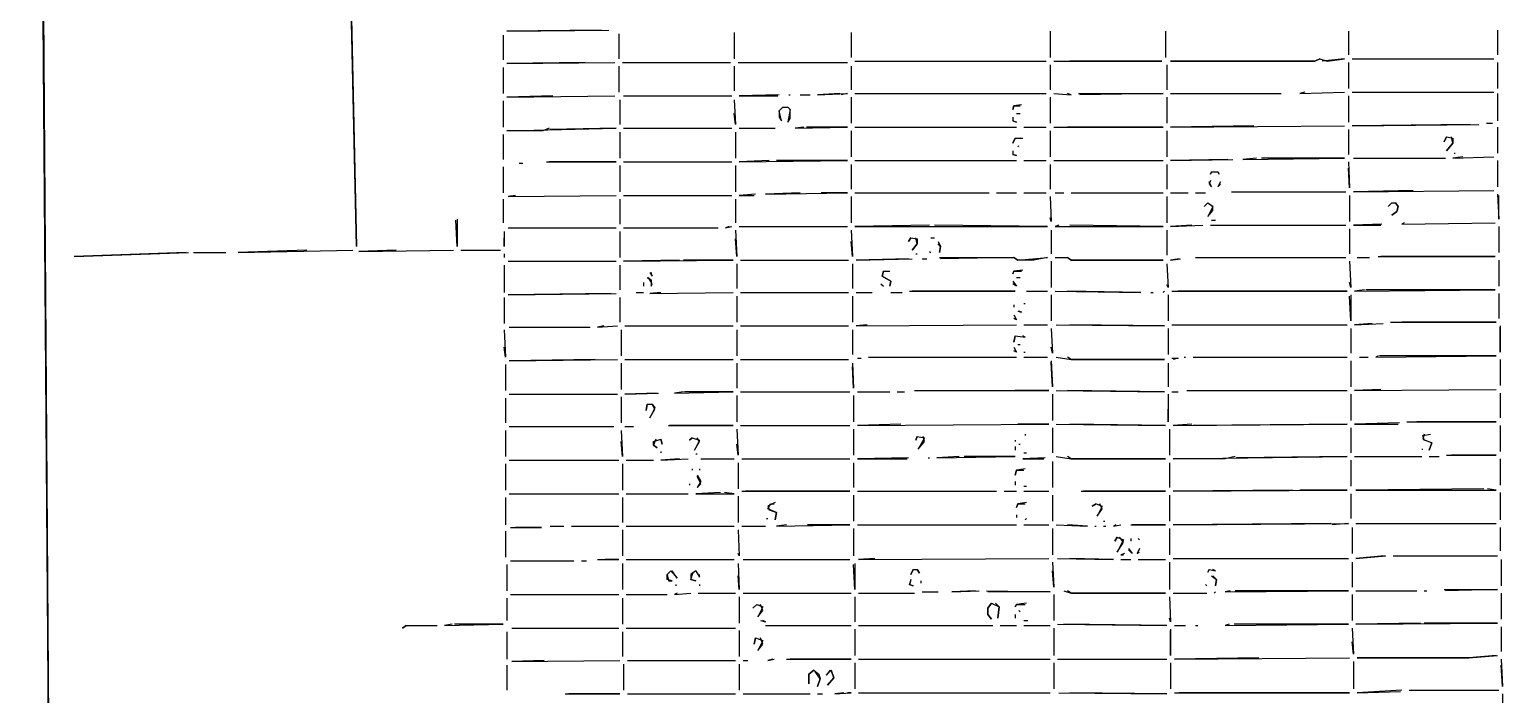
# Model space of a CAD drawing. Extents: x 0 to 16407, y 159 to 1115.
# Drawn here: x 6069.2 to 6365.5, y 522.1 to 655.9 of the extents above; entities that cross this region are included whole.
import ezdxf

# ---------------------------------------------------------------- set-up
doc = ezdxf.new("R2010")
doc.units = 0
doc.layers.add('RASTER_VECTOR_LINEWORK', color=5, linetype='CONTINUOUS')

msp = doc.modelspace()

# ---------------------------------------------------------------- linework, layer by layer
at = {"layer": 'RASTER_VECTOR_LINEWORK'}
for points in [[(6070, 1069.5), (6069.25, 1069), (6070.25, 881), (6075.25, 221.5), (6076, 220.75), (6123.5, 221.25), (6076, 220.75), (6075.25, 221.5), (6069.25, 1069), (6070, 1069.5), (6106.25, 1069.5)], [(6133.75, 670.5), (6135, 612.25), (6133.75, 669.5)], [(6164.5, 654.75), (6164.5, 649.75)], [(6184.25, 655.75), (6165.25, 655.5), (6185.75, 655.75)], [(6187.75, 655), (6187.75, 650)], [(6211, 655.25), (6211, 650)], [(6234.5, 655.25), (6234.5, 650.25)], [(6274.5, 655.5), (6274.5, 650.25)], [(6297.75, 655.5), (6297.75, 650.25)], [(6334.5, 655.5), (6334.5, 650.75)], [(6364.5, 655.75), (6364.5, 650.75)], [(6181, 649.25), (6165.25, 649), (6187, 649.25)], [(6188.5, 649.25), (6210.25, 649.25)], [(6211.75, 649.25), (6233.75, 649.25)], [(6235.25, 649.5), (6273.75, 649.5)], [(6275.25, 649.5), (6297, 649.5), (6278.5, 649.5)], [(6328.75, 650), (6327.75, 649.5), (6298.75, 649.5), (6327.75, 649.5), (6328.75, 650), (6330.25, 649.5), (6333.75, 650), (6329.25, 649.5)], [(6334.5, 649.25), (6334.5, 644)], [(6335.25, 650), (6363.75, 650)], [(6364.5, 649.25), (6364.5, 644)], [(6164.5, 648.25), (6164.5, 643)], [(6187.75, 648.5), (6187.75, 643.25)], [(6211, 648.5), (6211, 643.5)], [(6234.5, 648.5), (6234.5, 643.75)], [(6274.5, 648.75), (6274.5, 643.75)], [(6298, 648.75), (6298, 643.75)], [(6232.25, 643), (6227.75, 642.75), (6233.75, 643), (6232.5, 642.75)], [(6235.25, 643), (6273.75, 643)], [(6275.25, 643), (6278.75, 642.75), (6278, 643)], [(6280.25, 643), (6297.25, 643), (6280.5, 642.75)], [(6298.75, 643), (6321, 643)], [(6325.75, 643.25), (6324.75, 643), (6333.75, 643.25)], [(6335.25, 643.25), (6363.75, 643.25)], [(6364.5, 643), (6364.5, 637.5)], [(6164.5, 641.5), (6164.5, 636.25)], [(6174.5, 642.5), (6165.25, 642.25), (6187, 642.5)], [(6188, 641.75), (6188, 636.75)], [(6188.75, 642.5), (6210.5, 642.5)], [(6211, 641.75), (6211.25, 636.75), (6211, 639)], [(6220, 642.75), (6212, 642.5), (6219.75, 642.5)], [(6220.75, 640.25), (6220, 639.5), (6220, 638.25), (6220.5, 637.5), (6220, 639.5), (6220.75, 640.25), (6221.75, 640.25), (6222.25, 639.75), (6221.75, 637.25), (6222.25, 638), (6222.25, 639.75), (6221.75, 640.25)], [(6222, 642.75), (6222.25, 642.75)], [(6224.25, 642.75), (6226.25, 642.75)], [(6234.5, 642.25), (6234.5, 637)], [(6268.75, 640.75), (6267.25, 640.5), (6267, 639.75), (6267.25, 640.5), (6268.5, 640.5)], [(6274.5, 642.25), (6274.5, 637)], [(6298, 642.25), (6298, 637)], [(6334.5, 642.5), (6334.5, 637.25)], [(6267, 638.25), (6267, 637.5), (6267.75, 637.25), (6267, 637.5)], [(6267.75, 639), (6268.5, 639)], [(6362.25, 637), (6363.5, 637)], [(6164.5, 634.75), (6164.5, 629.75)], [(6173.75, 636), (6172.5, 635.5), (6165.25, 635.5), (6187.25, 636), (6174, 635.75)], [(6188, 635.25), (6188, 630)], [(6188.75, 636), (6210.5, 636)], [(6211.25, 635.25), (6211.25, 630)], [(6212, 636), (6219.25, 636)], [(6225, 636.25), (6223.25, 636), (6233.75, 636.25), (6225.5, 636.25)], [(6234.5, 635.5), (6234.5, 630.25)], [(6235.25, 636.25), (6267.75, 636.25)], [(6267.5, 634), (6267, 633), (6267.5, 634), (6269, 634)], [(6269.25, 636.25), (6273.75, 636.25)], [(6274.5, 635.5), (6274.5, 630.25)], [(6275.25, 636.25), (6297.25, 636.25), (6278, 636.25)], [(6298, 635.5), (6298, 630.25)], [(6315.5, 636.5), (6298.75, 636.25), (6333.75, 636.5)], [(6334.5, 635.75), (6334.5, 630.75)], [(6359, 636.75), (6335.25, 636.5), (6360.75, 636.75)], [(6354.25, 634.25), (6353.75, 633.25), (6354.25, 634.25), (6355.5, 634), (6355.5, 633), (6354.25, 631.5), (6355.5, 633), (6355.25, 634.25)], [(6364.5, 636.25), (6364.5, 631)], [(6267, 631.5), (6267, 630.75), (6267.75, 630.5), (6267, 630.75)], [(6268.25, 632.5), (6268, 632.25)], [(6164.5, 628.25), (6164.5, 623)], [(6167.75, 629), (6168.5, 629)], [(6173.25, 629.25), (6187.25, 629.25), (6173.75, 629.25)], [(6188, 628.5), (6188, 623.25)], [(6188.75, 629.25), (6210.5, 629.25)], [(6211.25, 628.5), (6211.25, 623.25)], [(6218, 629.5), (6212, 629.25), (6233.75, 629.5), (6219.5, 629.5)], [(6234.5, 628.75), (6234.5, 623.75)], [(6235.25, 629.5), (6267.75, 629.5)], [(6269.25, 629.5), (6273.75, 629.5)], [(6274.5, 628.75), (6274.5, 623.75)], [(6275.25, 629.5), (6297.25, 629.5)], [(6298, 628.75), (6298, 623.75)], [(6310.25, 629.75), (6298.75, 629.5), (6311.25, 629.75)], [(6316, 630), (6313.25, 629.75), (6333.75, 630), (6317, 630)], [(6334.5, 629.25), (6334.75, 624), (6334.5, 628)], [(6335.5, 630), (6354, 630)], [(6357.5, 630.25), (6355.5, 630), (6363.75, 630.25)], [(6355.75, 631), (6356, 631)], [(6364.5, 629.5), (6364.5, 624.25)], [(6306.75, 625.5), (6306.5, 624.75), (6307, 624.25), (6306.5, 625.25)], [(6307, 627.25), (6306.75, 626.75), (6307, 627.25), (6308.25, 627.25), (6308.5, 626.75), (6308.25, 627.25)], [(6308.75, 625.25), (6308.25, 624.25), (6308.75, 624.75)], [(6167, 622.5), (6165.5, 622.25), (6187.25, 622.5)], [(6188.75, 622.5), (6210.5, 622.5)], [(6215.25, 622.75), (6212, 622.5), (6215, 622.5)], [(6224.25, 623), (6217.25, 622.75), (6233.75, 623), (6228.5, 623)], [(6234.5, 622.25), (6234.5, 617)], [(6235.25, 623), (6262.25, 623)], [(6263.75, 623), (6267.75, 623)], [(6269.25, 623), (6273.75, 623)], [(6274.5, 622.25), (6274.75, 617.25), (6274.5, 618)], [(6275.5, 623), (6277.25, 623)], [(6278.75, 623), (6297.25, 623)], [(6298, 622.25), (6298, 617)], [(6298.75, 623), (6302.25, 623)], [(6303.75, 623), (6305.75, 623)], [(6311, 623.25), (6334, 623.25)], [(6334.75, 622.5), (6334.75, 617.25)], [(6347.5, 623.5), (6335.5, 623.25), (6363.75, 623.5)], [(6364.5, 622.75), (6364.75, 617.75), (6364.75, 622.5)], [(6164.5, 621.75), (6164.5, 617)], [(6188, 621.75), (6188, 616.75)], [(6211.25, 621.75), (6211.25, 617)], [(6306.25, 621), (6305.5, 620.25), (6306.25, 621), (6307.25, 620.25), (6306.25, 618.25), (6307.25, 619.5), (6307.25, 620.25), (6306.5, 620.75)], [(6343.25, 621), (6342.5, 620.25), (6343.25, 621), (6344, 621), (6344.5, 620.25), (6344.25, 619.25), (6343.25, 618.5), (6344.25, 619.25), (6344.5, 620.25), (6344, 621)], [(6155.25, 617.75), (6155.25, 612.25), (6155, 617.5)], [(6210, 616.25), (6209.25, 616), (6210.5, 616.25)], [(6212, 616.25), (6233.75, 616.25)], [(6250.25, 616.5), (6235.25, 616.25), (6274, 616.25), (6251.25, 616.5)], [(6276.25, 616.5), (6275.5, 616.25), (6297.25, 616.25), (6278.5, 616.5)], [(6303, 616.5), (6298.75, 616.25), (6305.25, 616.5)], [(6306.75, 616.5), (6334, 616.5)], [(6307, 617.5), (6307.75, 617.5)], [(6341.25, 616.75), (6335.5, 616.5), (6341, 616.5)], [(6345.75, 617), (6345.25, 616.75), (6364, 617)], [(6364.75, 616.25), (6364.75, 611)], [(6164.75, 615.25), (6164.75, 612.25), (6164.75, 614)], [(6165.5, 616), (6187.25, 616)], [(6188, 615.25), (6188, 610)], [(6188.75, 616), (6207.75, 616)], [(6211.25, 615.5), (6211.5, 610.25), (6211.25, 613.75)], [(6234.5, 615.5), (6234.75, 610.25), (6234.5, 613.25)], [(6246.5, 614), (6246, 613.25), (6246.5, 614), (6247.75, 613.75), (6247.75, 612.75), (6246.75, 611.5), (6247.75, 612.75), (6247.5, 614)], [(6250.5, 614), (6251.25, 614)], [(6252, 613.25), (6252.5, 612.25), (6252.25, 611), (6252.5, 612.25), (6252, 612.75)], [(6274.75, 615.5), (6274.75, 610.75)], [(6298, 615.5), (6298, 610.5)], [(6334.75, 615.75), (6334.75, 610.75)], [(6100.75, 611), (6078.25, 610.25), (6101.25, 611)], [(6102.25, 611), (6108.75, 611)], [(6125, 611.5), (6111.25, 611), (6134.25, 611.5)], [(6143, 611.5), (6135.5, 611.25), (6154.5, 611.5)], [(6156, 611.5), (6164, 611.5)], [(6164.75, 610.75), (6164.75, 610)], [(6247.5, 610.75), (6247.75, 610.75)], [(6250.25, 611.25), (6250.5, 611)], [(6164.75, 608.5), (6164.75, 603)], [(6165.5, 609.25), (6187.25, 609.25)], [(6188, 608.5), (6188, 603.5)], [(6200, 609.5), (6188.75, 609.25), (6210.75, 609.5), (6200.75, 609.5)], [(6211.5, 608.75), (6211.5, 603.75)], [(6212.25, 609.5), (6234, 609.5)], [(6234.75, 608.75), (6234.75, 603.75)], [(6246, 609.75), (6235.5, 609.5), (6246.75, 609.75)], [(6248.75, 609.75), (6249.75, 609.75)], [(6252.25, 610), (6267.25, 610), (6268, 609.5), (6274, 610), (6271.25, 609.5), (6268, 609.5), (6267.25, 610), (6252.5, 609.75)], [(6269, 607.5), (6267.25, 607.25), (6267, 606.75), (6267.25, 607.25), (6268.75, 607.25)], [(6274.75, 609.25), (6274.75, 604)], [(6275.5, 610), (6278, 610), (6278.75, 609.5), (6297.25, 609.5), (6278.75, 609.5), (6278, 610)], [(6298, 608.75), (6298.25, 604), (6298, 604.5)], [(6300.5, 609.75), (6298.75, 609.5), (6300.75, 609.75)], [(6303.75, 610), (6334, 610)], [(6334.75, 609.25), (6335, 604), (6334.75, 605)], [(6336.25, 610), (6338.75, 610)], [(6340.5, 610.25), (6364, 610.25), (6341, 610.25)], [(6364.75, 609.5), (6364.75, 604.25)], [(6192.75, 605), (6192.75, 604.25)], [(6193.5, 606), (6194.25, 605.5), (6194.25, 604.25), (6194.5, 604.75), (6193.75, 606)], [(6194, 607), (6194.5, 606.25), (6194.25, 607)], [(6240.5, 604.75), (6241, 604.25)], [(6241, 607.25), (6240.75, 606.25), (6242.5, 605.25), (6242.25, 604.25), (6242.5, 605.25), (6240.75, 606.25), (6241, 607.25), (6242.25, 607.25)], [(6267, 605.25), (6267.75, 604.25), (6267, 604.75)], [(6267.75, 606), (6268.5, 606)], [(6164.75, 602), (6164.75, 596.75)], [(6186.25, 602.75), (6165.5, 602.5), (6187.25, 602.75)], [(6188, 602), (6188, 597)], [(6191.25, 603), (6192.75, 603)], [(6196.25, 603), (6194, 602.75), (6210.75, 603)], [(6211.5, 602.25), (6211.5, 597)], [(6212.25, 603), (6234, 603)], [(6234.75, 602.25), (6234.75, 597)], [(6235.5, 603), (6238.75, 603)], [(6242.5, 603), (6244.75, 603)], [(6246.25, 603.25), (6267.5, 603.25), (6246.75, 603.25)], [(6269.75, 603.25), (6274, 603.25)], [(6274.75, 602.5), (6274.75, 597.25)], [(6275.5, 603.25), (6292.75, 603), (6278, 603.25)], [(6294.75, 603), (6295.25, 603)], [(6297.5, 603.25), (6297.25, 603)], [(6298.25, 602.5), (6298.25, 597.25)], [(6299, 603.25), (6334.25, 603.25), (6300.25, 603.25)], [(6335, 602.5), (6335, 597.25), (6334.75, 602.25)], [(6337.75, 603.5), (6335.75, 603.25), (6364, 603.5), (6338, 603.5)], [(6364.75, 602.75), (6364.75, 597.75)], [(6267.25, 600.5), (6267.25, 600)], [(6267.25, 598.5), (6267.75, 597.5), (6267.25, 597.75)], [(6268, 599.25), (6268.75, 599), (6268.25, 599.25)], [(6269.25, 600.75), (6269.5, 600.75)], [(6164.75, 595.5), (6165, 590), (6164.75, 592)], [(6165.75, 596), (6182, 596)], [(6184.75, 596.25), (6183.5, 596), (6187.5, 596.25)], [(6188.25, 595.5), (6188.25, 590.25)], [(6189, 596.25), (6210.75, 596.25)], [(6211.5, 595.5), (6211.5, 590.25)], [(6212.25, 596.25), (6234, 596.25)], [(6234.75, 595.5), (6234.75, 590.5)], [(6237.75, 596.5), (6235.5, 596.25), (6267.75, 596.5)], [(6269.25, 596.5), (6274, 596.5)], [(6274.75, 595.75), (6275, 590.75), (6274.75, 592)], [(6275.75, 596.5), (6297.5, 596.25), (6278.5, 596.5)], [(6298.25, 595.75), (6298.25, 590.5)], [(6299, 596.5), (6334.25, 596.5)], [(6335, 595.75), (6335, 590.75)], [(6339.25, 596.75), (6335.75, 596.5), (6341.5, 596.75)], [(6343, 597), (6364.25, 597), (6345.25, 597)], [(6365, 596.25), (6365, 591), (6365, 596)], [(6267.5, 594.25), (6267.25, 593), (6267.5, 594.25), (6269.5, 594), (6269, 594.25)], [(6268, 592.5), (6268.5, 592.5)], [(6235.75, 589.75), (6236.5, 589.75)], [(6238, 590), (6267.75, 590)], [(6267.25, 592), (6267.75, 591), (6267.25, 591.25)], [(6269.25, 591), (6269.5, 591)], [(6269.25, 590), (6274, 590)], [(6275.75, 590), (6278.75, 589.5), (6297.5, 589.5), (6278.75, 589.5), (6278, 590)], [(6299, 589.75), (6300.25, 589.75), (6299.25, 589.5)], [(6301.5, 590), (6301.75, 590)], [(6303.25, 590), (6334.25, 590)], [(6336.75, 590), (6338.5, 590)], [(6340.5, 590.25), (6340, 590), (6364.25, 590.25), (6340.75, 590.25)], [(6165, 588.5), (6165, 583.25)], [(6183, 589.5), (6165.75, 589.25), (6187.5, 589.5)], [(6188.25, 588.75), (6188.25, 583.5)], [(6189, 589.5), (6210.75, 589.5)], [(6211.5, 588.75), (6211.5, 583.75)], [(6212.25, 589.5), (6234, 589.5)], [(6234.75, 588.75), (6235, 583.75), (6234.75, 588)], [(6274.75, 589.25), (6275, 584), (6274.75, 589)], [(6298.25, 588.75), (6298.25, 584)], [(6335, 589.25), (6335, 584)], [(6365, 589.5), (6365, 584.25)], [(6165, 581.75), (6165, 576.75)], [(6165.75, 582.5), (6187.5, 582.5)], [(6188.25, 582), (6188.25, 576.75)], [(6195.5, 582.75), (6189, 582.5), (6195.75, 582.75)], [(6200.75, 583), (6199, 582.75), (6210.75, 583), (6201, 583)], [(6211.5, 582.25), (6211.5, 577)], [(6212.25, 583), (6234.25, 583)], [(6235, 582.25), (6235, 577)], [(6235.75, 583), (6242.25, 583)], [(6243.75, 583), (6245.25, 583)], [(6247.25, 583.25), (6274.25, 583.25), (6267.5, 583.25)], [(6275, 582.5), (6275, 577.25)], [(6275.75, 583.25), (6297.5, 583), (6278, 583.25)], [(6298.25, 582.5), (6298.25, 577), (6298.25, 579.5)], [(6299, 583), (6300.25, 583)], [(6302, 583.25), (6334.25, 583.25)], [(6335, 582.5), (6335, 577.25)], [(6341, 583.5), (6335.75, 583.25), (6364.25, 583.5)], [(6365, 582.75), (6365, 577.75)], [(6193.5, 580.5), (6193.25, 579.25), (6193.5, 580.5), (6194.5, 580.5), (6195, 579.75), (6194, 577.75), (6195, 579.5), (6194.5, 580.5)], [(6165, 575.25), (6165, 570)], [(6165.75, 576), (6186.75, 576)], [(6188.25, 575.25), (6188.5, 570), (6188.25, 573)], [(6189, 576), (6190.75, 576)], [(6197.75, 576.25), (6210.75, 576.25), (6198, 576.25)], [(6211.5, 575.5), (6211.75, 570.25), (6211.5, 572.5)], [(6212.25, 576.25), (6234.25, 576.25)], [(6235, 575.5), (6235, 570.25)], [(6244.5, 576.5), (6235.75, 576.25), (6274.25, 576.5), (6268, 576.5)], [(6275, 575.75), (6275, 570.75)], [(6275.75, 576.5), (6297.75, 576.25), (6278.5, 576.5)], [(6298.5, 575.5), (6298.5, 570.25)], [(6303, 576.5), (6299.25, 576.25), (6334.25, 576.5), (6303.25, 576.25)], [(6335, 575.75), (6335, 570.75)], [(6344.75, 576.75), (6335.75, 576.5), (6344.5, 576.5)], [(6346.25, 577), (6364.25, 577), (6348.25, 577)], [(6365, 576.25), (6365, 571)], [(6195.25, 573.5), (6194.75, 572.25), (6195.5, 571.75), (6194.75, 572.25), (6194.75, 573), (6196.25, 573.5), (6196.5, 572.5), (6196.25, 573.5)], [(6202.5, 573.75), (6202, 573.25), (6202.5, 573.75), (6204, 573.25), (6203, 571.25), (6204, 573), (6203.5, 573.75)], [(6247.75, 574), (6247.5, 573.25), (6247.75, 574), (6249.25, 573.75), (6248, 571.5), (6249.25, 573), (6249, 574)], [(6267.5, 573.25), (6267.5, 573)], [(6267.5, 572), (6267.5, 571.25)], [(6268.25, 572.5), (6268.5, 572.5)], [(6269.5, 574.5), (6269.5, 574.25)], [(6349.75, 574.5), (6349.5, 573.5), (6351.25, 572.75), (6350.75, 571.25), (6351.25, 572.75), (6349.75, 573.25), (6349.5, 574.25), (6351, 574.5)], [(6165.75, 569.25), (6187.75, 569.25)], [(6189.25, 569.25), (6194.75, 569.25)], [(6196.25, 571), (6196.25, 570.75)], [(6200, 569.5), (6196.25, 569.25), (6201.75, 569.5)], [(6203.25, 570.5), (6203.5, 570.5)], [(6204.25, 569.5), (6211, 569.5)], [(6212.5, 569.5), (6234.25, 569.5)], [(6246, 569.75), (6235.75, 569.5), (6245.75, 569.5)], [(6250, 569.75), (6250.25, 569.75)], [(6256.25, 570), (6251.75, 569.75), (6267.5, 570), (6257.25, 570)], [(6273.5, 569.75), (6269, 569.5), (6273.25, 569.5)], [(6269.25, 570.75), (6269.75, 570.75)], [(6275, 569), (6275, 563.75)], [(6275.75, 570), (6278.75, 569.5), (6297.75, 569.5), (6278.75, 569.5), (6278, 570)], [(6311.75, 570), (6309.75, 569.5), (6299.25, 569.5), (6334.25, 570), (6312, 569.75)], [(6335, 569.25), (6335, 564)], [(6335.75, 570), (6349.25, 570)], [(6349.25, 571.5), (6349.5, 571.5)], [(6350.75, 570), (6352.75, 570)], [(6354.25, 570.25), (6364.25, 570.25), (6355.25, 570.25)], [(6365, 569.5), (6365, 564.25)], [(6165, 568.5), (6165, 563.25)], [(6188.5, 568.5), (6188.5, 563.25)], [(6202.5, 567.5), (6202.5, 567.25)], [(6203.5, 566.25), (6204.25, 565), (6203.5, 563.75), (6204.25, 564.5), (6203.5, 566)], [(6204, 567.5), (6204, 567.25)], [(6211.75, 568.75), (6211.75, 563.5)], [(6235, 568.75), (6235, 563.75)], [(6269.5, 567.5), (6267.75, 567.25), (6267.5, 566.25), (6267.75, 567.25), (6269.25, 567.25)], [(6298.5, 568.75), (6298.5, 563.75)], [(6202, 564.5), (6202, 564.25)], [(6212.5, 563), (6234.25, 563), (6213.25, 563)], [(6235.75, 563), (6263.75, 563)], [(6265.25, 563), (6267.75, 563)], [(6267.5, 565), (6267.5, 564.25)], [(6269.25, 564), (6269.75, 564)], [(6269.25, 563), (6274.25, 563)], [(6280.75, 563), (6297.75, 563), (6281.25, 563)], [(6323.25, 563.25), (6299.25, 563), (6334.25, 563.25), (6324.75, 563.25)], [(6361.75, 563.5), (6336, 563.25), (6364.25, 563.25), (6362.5, 563.5)], [(6165, 561.75), (6165, 556.25)], [(6165.75, 562.5), (6187.75, 562.5)], [(6188.5, 561.75), (6188.5, 556.75)], [(6189.25, 562.5), (6201.75, 562.5)], [(6208.25, 562.75), (6203.25, 562.5), (6211, 562.5), (6209, 562.75)], [(6211.75, 562), (6211.75, 556.75)], [(6219.25, 560.75), (6217.75, 560), (6218, 559.25), (6219.5, 558.75), (6219.25, 557.25), (6219.5, 558.75), (6217.75, 559.5), (6218.25, 560.5), (6219, 560.5)], [(6235, 562.25), (6235, 557)], [(6269.75, 560.75), (6268, 560.5), (6267.75, 559.75), (6268, 560.5), (6269.5, 560.5)], [(6275, 562.25), (6275, 557)], [(6283.75, 560.5), (6283, 560), (6283.75, 560.5), (6285, 560), (6284, 558), (6285, 559.5), (6284.5, 560.5)], [(6298.5, 562.25), (6298.5, 557)], [(6335, 562.5), (6335, 557.5)], [(6365, 562.75), (6365, 557.25)], [(6217.5, 557.5), (6217.75, 557.5)], [(6267.75, 558.25), (6267.75, 557.75)], [(6269.75, 557.5), (6269.5, 557.25)], [(6285.25, 557), (6285.5, 557)], [(6165, 555), (6165, 549.75)], [(6166, 555.75), (6172.25, 555.75), (6167, 555.75)], [(6174, 556), (6176.75, 556)], [(6178.25, 556), (6187.75, 556)], [(6188.5, 555.25), (6188.5, 550)], [(6189.25, 556), (6211, 556)], [(6211.75, 555.25), (6212, 550), (6211.75, 550.5)], [(6212.5, 556), (6217.25, 556)], [(6221.5, 556.25), (6219.5, 556), (6234.25, 556.25), (6225.75, 556.25)], [(6235, 555.5), (6235, 550)], [(6235.75, 556.25), (6267.75, 556.25)], [(6269.25, 556.25), (6274.25, 556.25)], [(6275, 555.5), (6275, 550.25)], [(6275.75, 556.25), (6282, 556), (6278, 556.25)], [(6283.5, 556), (6283.75, 556)], [(6285.25, 556), (6285.75, 556)], [(6287.75, 556.25), (6287.25, 556), (6288.75, 556.25)], [(6290.75, 556.25), (6297.75, 556.25), (6291, 556.25)], [(6298.5, 555.5), (6298.5, 550.25)], [(6331, 556.5), (6299.25, 556.25), (6334.5, 556.5), (6331.25, 556.25)], [(6335.25, 555.75), (6335.25, 550.5)], [(6336, 556.5), (6364.25, 556.5)], [(6365, 555.75), (6365, 551)], [(6288, 553.75), (6287.5, 553), (6288, 553.75), (6289.25, 553.25), (6288, 550.75), (6289.25, 552.75), (6288.5, 553.75)], [(6290.25, 551.5), (6291, 550.5), (6290.25, 551.25)], [(6290.75, 553.5), (6290.75, 553)], [(6292.5, 551.5), (6292, 550.5), (6292.5, 550.75)], [(6292.25, 553.5), (6292.5, 553.25)], [(6165.25, 548.25), (6165.25, 543)], [(6166, 549), (6178.75, 549)], [(6180.25, 549), (6181.25, 549)], [(6183.5, 549.25), (6187.75, 549.25), (6185, 549.25)], [(6188.5, 548.5), (6188.5, 543.25)], [(6189.25, 549.25), (6211, 549.25)], [(6211.75, 548.5), (6212, 543.25), (6211.75, 546)], [(6212.75, 549.25), (6234.25, 549.25)], [(6235.25, 548.5), (6235.25, 543.25), (6235, 548.25)], [(6239.25, 549.5), (6236, 549.25), (6274.25, 549.5)], [(6275, 548.75), (6275.25, 543.75), (6275, 547)], [(6276, 549.5), (6287.25, 549.25), (6278.5, 549.5)], [(6289.5, 550.5), (6288.75, 550.25), (6289.25, 550.25)], [(6288.75, 549.25), (6290.75, 549.25)], [(6292.25, 549.25), (6297.75, 549.25)], [(6298.5, 548.75), (6298.5, 543.25)], [(6299.25, 549.5), (6334.5, 549.5)], [(6335.25, 548.75), (6335.25, 543.75)], [(6341.75, 550), (6336, 549.5), (6342, 550)], [(6343.5, 550), (6364.5, 550)], [(6365.25, 549.25), (6365.25, 544)], [(6198.25, 547), (6197.5, 546.25), (6197.75, 545), (6198.5, 545), (6197.5, 545.25), (6197.5, 546.25), (6198.25, 547), (6199.5, 545.5), (6198.5, 547)], [(6203.25, 547), (6202.25, 546.25), (6202.25, 545.25), (6203.25, 545), (6202.25, 545.25), (6202.75, 546.75), (6203.25, 547), (6204, 545.75), (6204, 546.25)], [(6246.5, 545.25), (6246.25, 544.25), (6247, 544), (6246.25, 544.25), (6246.5, 545)], [(6247, 547.25), (6246.5, 546.25), (6247, 547.25), (6247.75, 547.25), (6248.25, 546.5), (6247.75, 547.25)], [(6306.5, 547.25), (6306.25, 546.75), (6306.5, 547.25), (6307.75, 547), (6307.25, 547.25)], [(6307, 546), (6308, 545.25), (6307.75, 544), (6308, 545.25), (6307.25, 546)], [(6166, 542.25), (6187.75, 542.25)], [(6189.25, 542.25), (6197.5, 542.25)], [(6199.5, 542.5), (6199, 542.25), (6202.25, 542.5)], [(6199.25, 544.25), (6199.25, 544)], [(6203.75, 542.5), (6211.25, 542.5)], [(6204, 544.25), (6204, 544)], [(6212.75, 542.5), (6234.5, 542.5)], [(6236, 542.5), (6247.25, 542.5)], [(6248.5, 545), (6248.5, 544.5)], [(6248.75, 542.75), (6252, 542.75)], [(6259.5, 543), (6254.75, 542.75), (6260.25, 543)], [(6261.75, 543), (6274.5, 542.75), (6262, 542.75)], [(6275.25, 542.25), (6275.25, 537)], [(6277.25, 543), (6278.75, 542.5), (6297.75, 542.5), (6278.75, 542.5), (6278, 543)], [(6299.25, 542.5), (6306, 542.5)], [(6305.75, 544.25), (6306, 544)], [(6307.75, 542.75), (6307.5, 542.5)], [(6310.75, 543), (6309.75, 542.75), (6334.5, 543), (6311.75, 543)], [(6335.25, 542.25), (6335.25, 537)], [(6336, 543), (6348.25, 543)], [(6349.75, 543), (6350.25, 543)], [(6353.75, 543.25), (6364.5, 543.25), (6354, 543)], [(6365.25, 542.5), (6365.25, 537.25)], [(6165.25, 541.5), (6165.25, 537)], [(6188.5, 541.5), (6188.5, 536.25)], [(6212, 541.75), (6212, 536.5)], [(6215.5, 540.25), (6214.75, 539.5), (6215.5, 540.25), (6216.75, 539.75), (6215.75, 537.75), (6216.75, 539), (6216.25, 540.25)], [(6235.25, 541.75), (6235.25, 536.75)], [(6262.75, 540.5), (6262, 539.5), (6262, 538.25), (6262.75, 537.25), (6262, 538.25), (6262, 539.5), (6262.75, 540.5), (6264.25, 539.75), (6264, 537.5), (6264.25, 539.75), (6263.5, 540.5)], [(6269.75, 540.5), (6267.75, 540.25), (6267.5, 539.75), (6267.75, 540.25), (6269.5, 540.25)], [(6298.5, 541.75), (6298.75, 536.75), (6298.5, 537.5)], [(6154.25, 536.25), (6152.75, 536), (6164.5, 536.25), (6154.75, 536.25)], [(6216.25, 537), (6217.25, 536.75), (6216.75, 537)], [(6267.5, 538.25), (6267.5, 537.5)], [(6268.25, 539), (6268.5, 538.75)], [(6269.25, 537), (6270, 537)], [(6276, 536.25), (6298, 536), (6277.25, 536.25)], [(6310.5, 536.25), (6309.75, 536), (6334.5, 536.25), (6311.5, 536.25)], [(6349, 536.5), (6336, 536.25), (6364.5, 536.5), (6349.75, 536.5)], [(6145, 536), (6144.25, 535.5), (6145, 536), (6151.25, 536)], [(6165.25, 534.75), (6165.25, 529.25)], [(6166.25, 535.5), (6187.75, 535.5)], [(6188.5, 534.75), (6188.5, 529.75)], [(6189.25, 535.5), (6211.25, 535.5)], [(6212, 535), (6212, 529.75)], [(6215.25, 533.5), (6215, 532.25), (6215.25, 533.5), (6216.75, 533), (6215.75, 531), (6216.75, 532.25), (6216.25, 533.5)], [(6217.25, 536), (6234.5, 536)], [(6235.25, 535.25), (6235.25, 530)], [(6236, 536), (6263, 536)], [(6264.5, 536), (6267.75, 536)], [(6269.25, 536), (6274.5, 536)], [(6275.25, 535.5), (6275.25, 530)], [(6298.75, 535.25), (6298.75, 530), (6298.75, 535)], [(6299.5, 536), (6301.75, 536)], [(6303.75, 536), (6304.25, 536)], [(6335.25, 535.5), (6335.5, 530.25), (6335.25, 532.75)], [(6365.25, 535.75), (6365.25, 530.75)], [(6165.25, 528), (6165.25, 523)], [(6172.75, 529), (6166.25, 528.75), (6188, 529)], [(6188.75, 528.25), (6188.75, 523)], [(6189.5, 529), (6211.25, 529)], [(6212, 528.25), (6212, 523)], [(6212.75, 529), (6213.75, 529)], [(6218.75, 529.25), (6217.75, 529), (6219, 529.25)], [(6221.5, 529.25), (6234.5, 529.25), (6222.25, 529.25)], [(6235.25, 528.5), (6235.25, 523.25)], [(6236, 529.25), (6274.5, 529.25)], [(6275.25, 528.5), (6275.25, 523.25)], [(6276, 529.25), (6298, 529.25)], [(6298.75, 528.5), (6298.75, 523.25)], [(6316.5, 529.5), (6299.5, 529.25), (6334.75, 529.5)], [(6335.5, 528.75), (6335.5, 523.25)], [(6364.25, 530), (6358.75, 529.5), (6336.25, 529.5), (6358.75, 529.5), (6364.5, 530)], [(6365.25, 529.25), (6365.5, 523.75), (6365.25, 528)], [(6227, 527), (6226, 526.25), (6226, 524.25), (6226, 526.25), (6227, 527), (6228, 526.25), (6228.25, 525.25), (6227.75, 523.75), (6228.25, 525.25), (6227.25, 526.75)], [(6230.25, 527), (6229.5, 526), (6230.5, 527), (6231, 525.5), (6229.75, 524), (6231, 525.5), (6230.5, 527)], [(6177, 522.25), (6188, 522.25), (6177.75, 522.25)], [(6189.5, 522.25), (6211.25, 522.25)], [(6212.75, 522.25), (6226.25, 522.25)], [(6227.75, 522.25), (6228.75, 522.25)], [(6233, 522.5), (6231.25, 522.25), (6234.5, 522.5), (6233.75, 522.5)], [(6236, 522.5), (6274.5, 522.5)], [(6276.25, 522.5), (6298, 522.25), (6278.5, 522.5)], [(6299.5, 522.5), (6334.75, 522.5), (6300.5, 522.5)], [(6345.25, 523), (6336.25, 522.5), (6345, 522.75)], [(6346.75, 523), (6364.75, 523)], [(6365.5, 522.25), (6365.5, 517)]]:
    msp.add_lwpolyline(points, dxfattribs=at)

doc.saveas('drawing.dxf')
